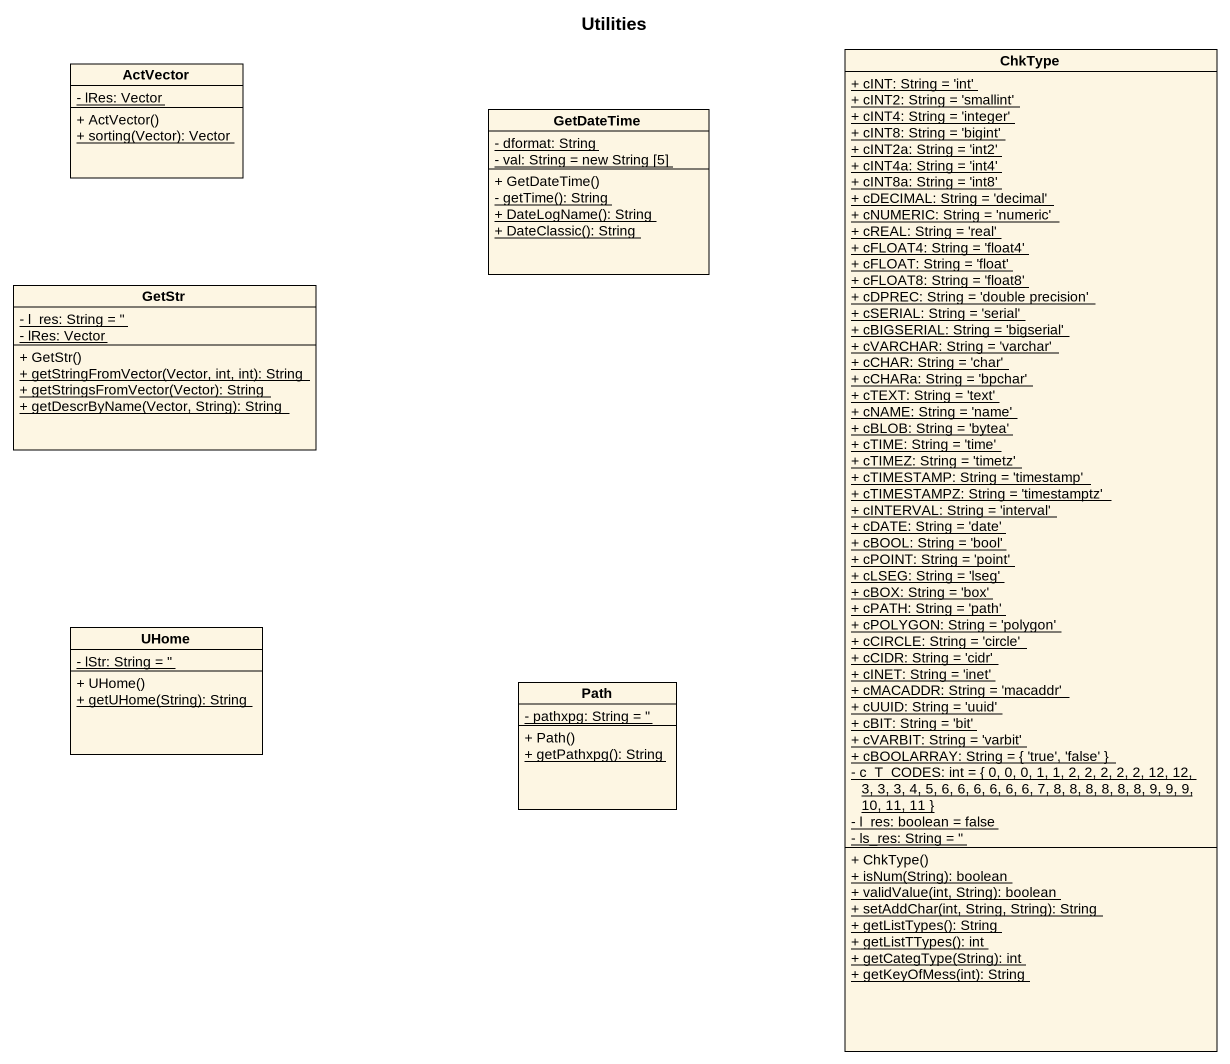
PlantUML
@startuml
title Utilities
hide circle
hide empty members
skinparam classAttributeIconSize 0
class ActVector {
  {static} - lRes: Vector
  + ActVector()
  {static} + sorting(Vector): Vector
}
class ChkType {
  {static} + cINT: String = 'int'
  {static} + cINT2: String = 'smallint'
  {static} + cINT4: String = 'integer'
  {static} + cINT8: String = 'bigint'
  {static} + cINT2a: String = 'int2'
  {static} + cINT4a: String = 'int4'
  {static} + cINT8a: String = 'int8'
  {static} + cDECIMAL: String = 'decimal'
  {static} + cNUMERIC: String = 'numeric'
  {static} + cREAL: String = 'real'
  {static} + cFLOAT4: String = 'float4'
  {static} + cFLOAT: String = 'float'
  {static} + cFLOAT8: String = 'float8'
  {static} + cDPREC: String = 'double precision'
  {static} + cSERIAL: String = 'serial'
  {static} + cBIGSERIAL: String = 'bigserial'
  {static} + cVARCHAR: String = 'varchar'
  {static} + cCHAR: String = 'char'
  {static} + cCHARa: String = 'bpchar'
  {static} + cTEXT: String = 'text'
  {static} + cNAME: String = 'name'
  {static} + cBLOB: String = 'bytea'
  {static} + cTIME: String = 'time'
  {static} + cTIMEZ: String = 'timetz'
  {static} + cTIMESTAMP: String = 'timestamp'
  {static} + cTIMESTAMPZ: String = 'timestamptz'
  {static} + cINTERVAL: String = 'interval'
  {static} + cDATE: String = 'date'
  {static} + cBOOL: String = 'bool'
  {static} + cPOINT: String = 'point'
  {static} + cLSEG: String = 'lseg'
  {static} + cBOX: String = 'box'
  {static} + cPATH: String = 'path'
  {static} + cPOLYGON: String = 'polygon'
  {static} + cCIRCLE: String = 'circle'
  {static} + cCIDR: String = 'cidr'
  {static} + cINET: String = 'inet'
  {static} + cMACADDR: String = 'macaddr'
  {static} + cUUID: String = 'uuid'
  {static} + cBIT: String = 'bit'
  {static} + cVARBIT: String = 'varbit'
  {static} + cBOOLARRAY: String = { 'true', 'false' }
  {static} - c_T_CODES: int = { 0, 0, 0, 1, 1, 2, 2, 2, 2, 2, 12, 12, 3, 3, 3, 4, 5, 6, 6, 6, 6, 6, 6, 7, 8, 8, 8, 8, 8, 8, 9, 9, 9, 10, 11, 11 }
  {static} - l_res: boolean = false
  {static} - ls_res: String = ''
  + ChkType()
  {static} + isNum(String): boolean
  {static} + validValue(int, String): boolean
  {static} + setAddChar(int, String, String): String
  {static} + getListTypes(): String
  {static} + getListTTypes(): int
  {static} + getCategType(String): int
  {static} + getKeyOfMess(int): String
}
class GetDateTime {
  {static} - dformat: String
  {static} - val: String = new String [5]
  + GetDateTime()
  {static} - getTime(): String
  {static} + DateLogName(): String
  {static} + DateClassic(): String
}
class GetStr {
  {static} - l_res: String = ''
  {static} - lRes: Vector
  + GetStr()
  {static} + getStringFromVector(Vector, int, int): String
  {static} + getStringsFromVector(Vector): String
  {static} + getDescrByName(Vector, String): String
}
class UHome {
  {static} - lStr: String = ''
  + UHome()
  {static} + getUHome(String): String
}
class Path {
  {static} - pathxpg: String = ''
  + Path()
  {static} + getPathxpg(): String
}
@enduml
